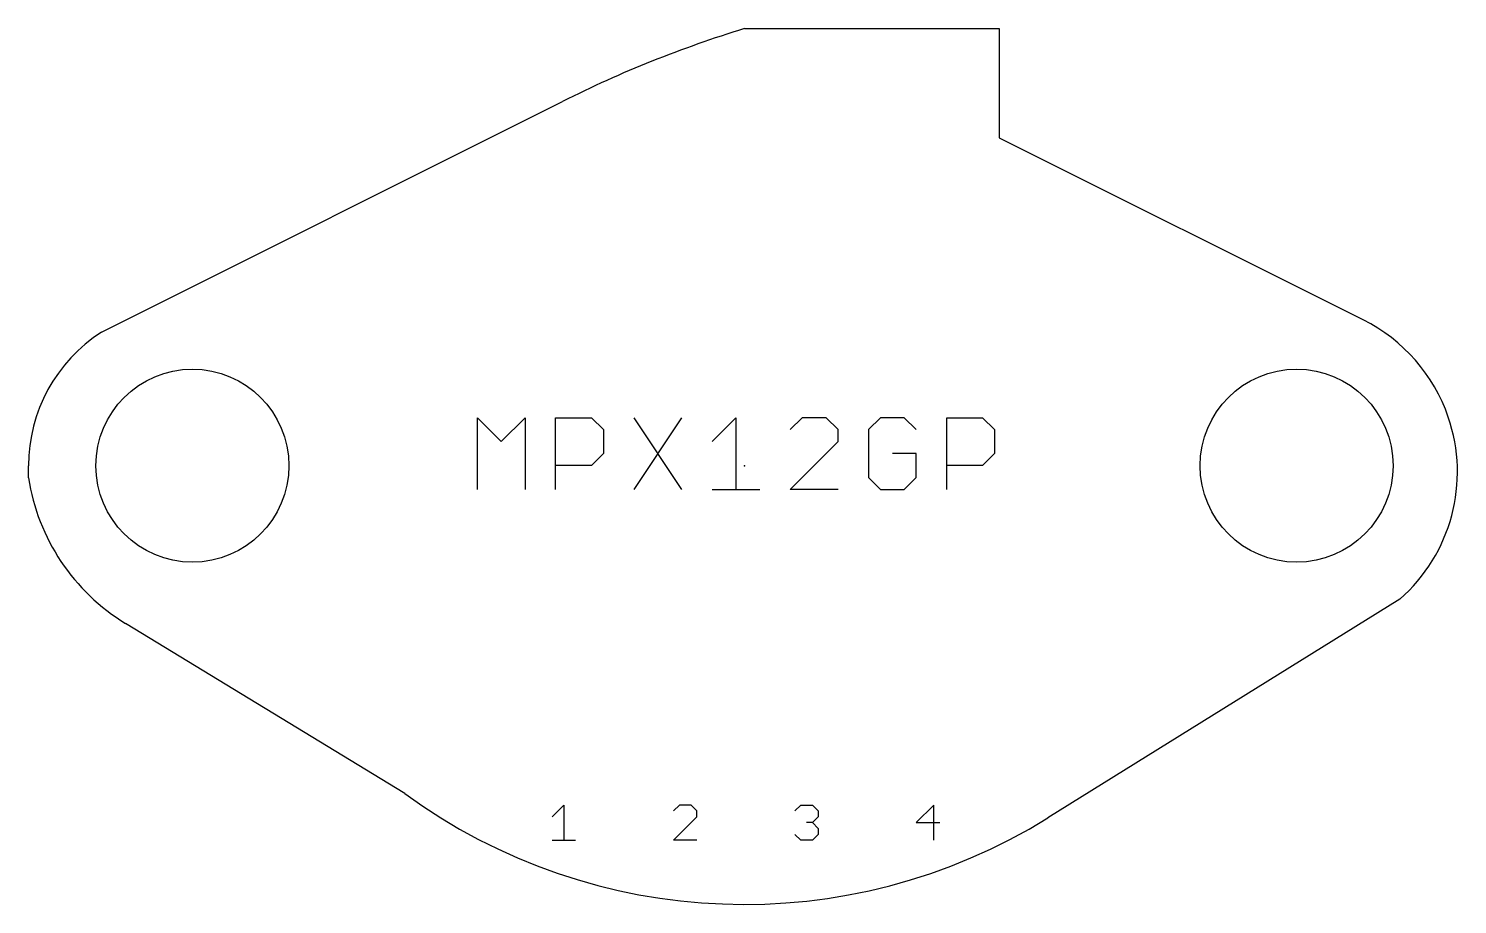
# Model space of a CAD drawing. Extents: x -15 to 14.9, y -9.2 to 9.1.
import ezdxf

# ---------------------------------------------------------------- set-up
doc = ezdxf.new("R2010")
doc.units = 0
for name, color, linetype in [('20', 7, 'CONTINUOUS'), ('21', 253, 'CONTINUOUS'), ('23', 7, 'CONTINUOUS')]:
    doc.layers.add(name, color=color, linetype=linetype)

msp = doc.modelspace()

# ---------------------------------------------------------------- linework, layer by layer
at = {"layer": '20'}
for p, q in [((0, 9.144), (5.334, 9.144)), ((5.334, 9.144), (5.334, 6.858)), ((-13.462, 2.794), (-3.81, 7.62)), ((5.334, 6.858), (12.954, 3.048)), ((13.716, -2.794), (6.35, -7.366)), ((-7.112, -6.858), (-12.954, -3.302))]:
    msp.add_line(p, q, dxfattribs=at)
for centre in [(-11.557, 0), (11.557, 0)]:
    msp.add_circle(centre, 2.0193, dxfattribs=at)
for centre, radius, start, end in [((7.239, -14.478), 24.7063, 107.0378, 116.5651), ((11.3594, -0.1411), 3.5655, 18.9369, 63.4349), ((-11.6628, 0), 3.3232, 122.7791, 180), ((11.3857, -0.1321), 3.5378, 311.2003, 18.9369), ((-10.699, 0.4027), 4.337, 188.7088, 238.6713), ((-0.0043, 2.8714), 12.0491, 233.8504, 301.8275)]:
    msp.add_arc(centre, radius, start, end, dxfattribs=at)
at = {"layer": '21'}
for p, q in [((-5.5904, -0.4953), (-5.5904, 1.0046)), ((-5.5904, 1.0046), (-5.0904, 0.5046)), ((-5.0904, 0.5046), (-4.5904, 1.0046)), ((-4.5904, 1.0046), (-4.5904, -0.4953)), ((-3.9532, -0.4953), (-3.9532, 1.0046)), ((-3.9532, 1.0046), (-3.2033, 1.0046)), ((-3.2033, 1.0046), (-2.9533, 0.7546)), ((-2.316, 1.0046), (-1.3161, -0.4953)), ((-1.3161, 1.0046), (-2.316, -0.4953)), ((-0.6789, 0.5046), (-0.1789, 1.0046)), ((-0.1789, 1.0046), (-0.1789, -0.4953)), ((1.2082, 1.0046), (0.9583, 0.7546)), ((1.7082, 1.0046), (1.2082, 1.0046)), ((1.9582, 0.7546), (1.7082, 1.0046)), ((2.8454, 1.0046), (2.5954, 0.7546)), ((3.3454, 1.0046), (2.8454, 1.0046)), ((3.5953, 0.7546), (3.3454, 1.0046)), ((4.2326, -0.4953), (4.2326, 1.0046)), ((4.2326, 1.0046), (4.9825, 1.0046)), ((4.9825, 1.0046), (5.2325, 0.7546)), ((-2.9533, 0.7546), (-2.9533, 0.2546)), ((1.9582, 0.5046), (1.9582, 0.7546)), ((2.5954, 0.7546), (2.5954, -0.2453)), ((5.2325, 0.7546), (5.2325, 0.2546)), ((0.9583, -0.4953), (1.9582, 0.5046)), ((-14.986, -0.254), (-14.986, 0)), ((-3.2033, 0.0047), (-3.9532, 0.0047)), ((-2.9533, 0.2546), (-3.2033, 0.0047)), ((3.5953, 0.2546), (3.0954, 0.2546)), ((3.5953, -0.2453), (3.5953, 0.2546)), ((4.9825, 0.0047), (4.2326, 0.0047)), ((5.2325, 0.2546), (4.9825, 0.0047)), ((2.5954, -0.2453), (2.8454, -0.4953)), ((3.3454, -0.4953), (3.5953, -0.2453)), ((-0.6789, -0.4953), (0.321, -0.4953)), ((1.9582, -0.4953), (0.9583, -0.4953)), ((2.8454, -0.4953), (3.3454, -0.4953)), ((-4.0259, -7.3444), (-3.7802, -7.0987)), ((-3.7802, -7.0987), (-3.7802, -7.8359)), ((-1.363, -7.0987), (-1.4859, -7.2215)), ((-1.1173, -7.0987), (-1.363, -7.0987)), ((-0.9944, -7.2215), (-1.1173, -7.0987)), ((1.0541, -7.2215), (1.177, -7.0987)), ((1.177, -7.0987), (1.4227, -7.0987)), ((1.4227, -7.0987), (1.5456, -7.2215)), ((3.9627, -7.0987), (3.5941, -7.4673)), ((3.9627, -7.8359), (3.9627, -7.0987)), ((-1.4859, -7.8359), (-0.9944, -7.3444)), ((-0.9944, -7.3444), (-0.9944, -7.2215)), ((1.4227, -7.4673), (1.2998, -7.4673)), ((1.5456, -7.3444), (1.4227, -7.4673)), ((1.4227, -7.4673), (1.5456, -7.5902)), ((1.5456, -7.2215), (1.5456, -7.3444)), ((3.5941, -7.4673), (4.0856, -7.4673)), ((1.177, -7.8359), (1.0541, -7.713)), ((1.5456, -7.713), (1.4227, -7.8359)), ((1.5456, -7.5902), (1.5456, -7.713)), ((-4.0259, -7.8359), (-3.5344, -7.8359)), ((-0.9944, -7.8359), (-1.4859, -7.8359)), ((1.4227, -7.8359), (1.177, -7.8359))]:
    msp.add_line(p, q, dxfattribs=at)
at = {"layer": '23'}
msp.add_point((0, 0), dxfattribs=at)

doc.saveas('drawing.dxf')
